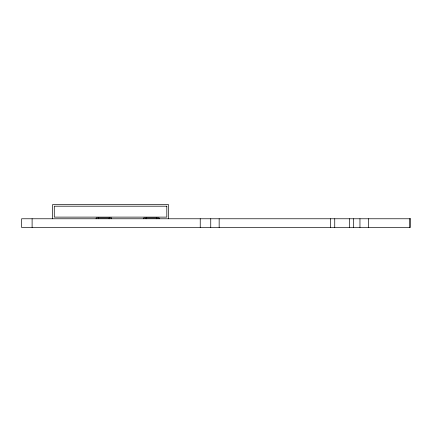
<?xml version="1.0" encoding="UTF-8"?>
<svg xmlns="http://www.w3.org/2000/svg" width="432" height="432" viewBox="0 0 432 432"><rect width="100%" height="100%" fill="white"/><g stroke="black" fill="none" stroke-linecap="round" stroke-linejoin="round"><path stroke-width="0.65" d="M409.347 218.77L409.347 227.459M368.366 218.77L368.366 227.459M359.959 218.77L359.959 227.459M353.657 218.77L353.657 227.459M349.456 218.77L349.456 227.459M334.741 218.77L334.741 227.459M330.539 218.77L330.539 227.459M219.154 218.77L219.154 227.459M210.746 218.77L210.746 227.459M200.237 218.77L200.237 227.459M168.469 218.77L168.469 204.541L52.634 204.541L52.634 218.77M159.127 218.77L159.127 217.944L143.678 217.944L143.678 218.77M156.8 217.944L156.8 218.77M146.167 217.944L146.167 218.77M111.607 218.77L111.607 217.944L96.158 217.944L96.158 218.77M109.188 217.944L109.188 218.77M98.555 217.944L98.555 218.77M32.108 218.77L32.108 227.459M166.817 206.194L54.286 206.194L54.286 217.118L166.817 217.118L166.817 206.194M410.4 218.77L21.6 218.77L21.6 227.459L410.4 227.459L410.4 218.77"/></g></svg>
